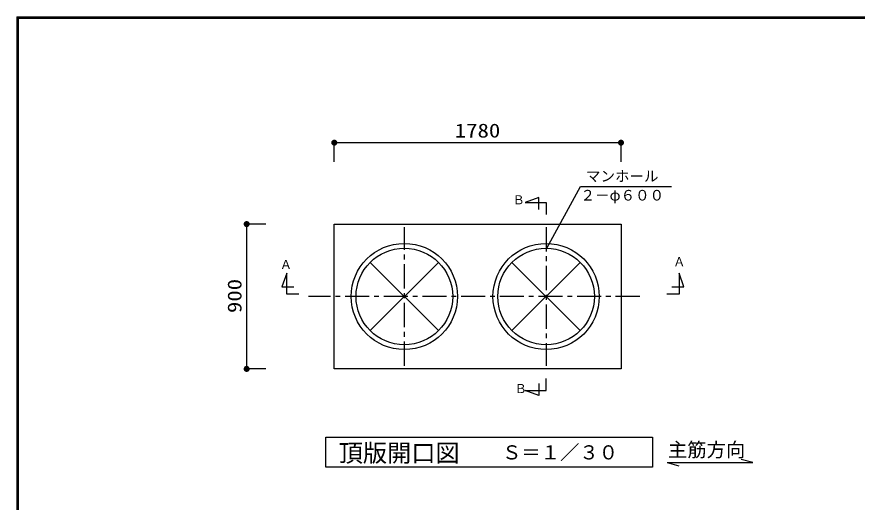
# Model space of a CAD drawing. Units: millimetres, scale not verified. Extents: x -8093 to 8093, y -5792 to 5792.
# Drawn here: x -8093 to -2877, y 2776 to 5792 of the extents above; entities that cross this region are included whole.
import ezdxf
from ezdxf.enums import TextEntityAlignment as Align

# ---------------------------------------------------------------- set-up
doc = ezdxf.new("R2010")
doc.units = ezdxf.units.MM
doc.header["$LTSCALE"] = 30
doc.linetypes.add('CHAIN1', pattern=[8, 5, -1, 1, -1])
for name, color, linetype, lineweight in [('0-0_Axis_waku', 7, 'Continuous', 25), ('0-1_00クル-フ-0躯体', 3, 'Continuous', 25), ('0-2_00クル-フ-1機器', 2, 'Continuous', 25), ('0-4_00クル-フ-6寸法', 132, 'Continuous', 25)]:
    doc.layers.add(name, color=color, linetype=linetype, lineweight=lineweight)
doc.styles.add('ＭＳ ゴシック', font='')
doc.styles.get('ＭＳ ゴシック').set_extended_font_data('MS Gothic')

msp = doc.modelspace()

# ---------------------------------------------------------------- linework, layer by layer
at = {"layer": '0-0_Axis_waku'}
for p, q in [((-8093.4, 5792.4), (8093.4, 5792.4)), ((-8093.4, 5792.4), (-8093.4, -5792.4)), ((-8092.8, 5791.8), (8092.8, 5791.8)), ((-8092.8, 5791.8), (-8092.8, -5791.8)), ((-8092.2, 5791.2), (8092.2, 5791.2)), ((-8092.2, 5791.2), (-8092.2, -5791.2)), ((-8091.6, 5790.6), (8091.6, 5790.6)), ((-8091.6, 5790.6), (-8091.6, -5790.6)), ((-8091, 5790), (8091, 5790)), ((-8091, 5790), (-8091, -5790)), ((-8090.4, 5789.4), (8090.4, 5789.4)), ((-8090.4, 5789.4), (-8090.4, -5789.4)), ((-8089.8, 5788.8), (8089.8, 5788.8)), ((-8089.8, 5788.8), (-8089.8, -5788.8)), ((-8089.2, 5788.2), (8089.2, 5788.2)), ((-8089.2, 5788.2), (-8089.2, -5788.2)), ((-8088.6, 5787.6), (8088.6, 5787.6)), ((-8088.6, 5787.6), (-8088.6, -5787.6)), ((-8088, 5787), (8088, 5787)), ((-8088, 5787), (-8088, -5787)), ((-8087.4, 5786.4), (8087.4, 5786.4)), ((-8087.4, 5786.4), (-8087.4, -5786.4)), ((-8086.8, 5785.8), (8086.8, 5785.8)), ((-8086.8, 5785.8), (-8086.8, -5785.8)), ((-8086.2, 5785.2), (8086.2, 5785.2)), ((-8086.2, 5785.2), (-8086.2, -5785.2)), ((-8085.6, 5784.6), (8085.6, 5784.6)), ((-8085.6, 5784.6), (-8085.6, -5784.6)), ((-8085, 5784), (8085, 5784)), ((-8085, 5784), (-8085, -5784))]:
    msp.add_line(p, q, dxfattribs=at)
at = {"layer": '0-1_00クル-フ-0躯体'}
msp.add_line((-4056.3, 3021.8), (-3983.86, 3002.39), dxfattribs=at)
at = {"layer": '0-1_00クル-フ-0躯体', "color": 2}
msp.add_lwpolyline([(-4802.72, 4354.06), (-4594.79, 4737.15), (-4029.49, 4737.15)], dxfattribs=at)
at = {"layer": '0-1_00クル-フ-0躯体'}
for points in [[(-4852.8, 4594.06), (-4852.8, 4669.06), (-4937.8, 4639.06)], [(-4937.8, 4639.06), (-4807.8, 4639.06), (-4807.8, 4564.06)], [(-6342.72, 4069.06), (-6417.72, 4069.06), (-6417.72, 4199.06), (-6447.72, 4114.06), (-6372.72, 4114.06)], [(-3982.72, 4199.06), (-3982.72, 4069.06), (-4057.72, 4069.06)], [(-4027.72, 4114.06), (-3952.72, 4114.06), (-3982.72, 4199.06)], [(-4852.8, 3514.06), (-4852.8, 3439.06), (-4937.8, 3469.06), (-4807.8, 3469.06), (-4807.8, 3544.06)], [(-4056.3, 3021.8), (-3525.35, 3021.8), (-3597.79, 3041.21)]]:
    msp.add_lwpolyline(points, dxfattribs=at)
msp.add_lwpolyline([(-4146.68, 3179.54), (-4146.68, 2993.24), (-6176.01, 2993.24), (-6176.01, 3179.54)], close=True, dxfattribs=at)
at = {"layer": '0-2_00クル-フ-1機器', "linetype": 'CHAIN1'}
for p, q in [((-5687.72, 3624.06), (-5687.72, 4484.06)), ((-4807.72, 4484.06), (-4807.72, 3624.06)), ((-4225.95, 4054.06), (-6282.13, 4054.06))]:
    msp.add_line(p, q, dxfattribs=at)
at = {"layer": '0-2_00クル-フ-1機器'}
for p, q in [((-5899.85, 4266.19), (-5475.59, 3841.93)), ((-5899.85, 3841.93), (-5475.59, 4266.19)), ((-5019.85, 3841.93), (-4595.58, 4266.19)), ((-5019.85, 4266.19), (-4595.58, 3841.93))]:
    msp.add_line(p, q, dxfattribs=at)
msp.add_lwpolyline([(-4342.72, 4504.06), (-4342.72, 3604.06), (-6122.72, 3604.06), (-6122.72, 4504.06)], close=True, dxfattribs=at)
for centre, radius in [((-5687.72, 4054.06), 330), ((-4807.72, 4054.06), 330), ((-5687.72, 4054.06), 300), ((-4807.72, 4054.06), 300)]:
    msp.add_circle(centre, radius, dxfattribs=at)
at = {"layer": '0-4_00クル-フ-6寸法', "color": 4}
for p, q in [((-6122.72, 4890.12), (-6122.72, 5010.12)), ((-6122.72, 5010.12), (-4342.72, 5010.12)), ((-4342.72, 4890.12), (-4342.72, 5010.12)), ((-6546.62, 4504.06), (-6666.62, 4504.06)), ((-6666.62, 4504.06), (-6666.62, 3604.06)), ((-6546.62, 3604.06), (-6666.62, 3604.06))]:
    msp.add_line(p, q, dxfattribs=at)
at = {"layer": '0-4_00クル-フ-6寸法'}
for points in [[(-6122.72, 5010.12), (-6141.47, 5010.12), (-6141.32, 5012.47)], [(-6122.72, 5010.12), (-6141.32, 5007.77), (-6141.47, 5010.12)], [(-6122.72, 5010.12), (-6141.32, 5012.47), (-6140.88, 5014.78)], [(-6122.72, 5010.12), (-6140.88, 5005.46), (-6141.32, 5007.77)], [(-6122.72, 5010.12), (-6140.88, 5014.78), (-6140.15, 5017.02)], [(-6122.72, 5010.12), (-6140.15, 5003.22), (-6140.88, 5005.46)], [(-6122.72, 5010.12), (-6140.15, 5017.02), (-6139.15, 5019.15)], [(-6122.72, 5010.12), (-6139.15, 5001.09), (-6140.15, 5003.22)], [(-6122.72, 5010.12), (-6139.15, 5019.15), (-6137.89, 5021.14)], [(-6122.72, 5010.12), (-6137.89, 4999.1), (-6139.15, 5001.09)], [(-6122.72, 5010.12), (-6137.89, 5021.14), (-6136.39, 5022.95)], [(-6122.72, 5010.12), (-6136.39, 4997.28), (-6137.89, 4999.1)], [(-6122.72, 5010.12), (-6136.39, 5022.95), (-6134.67, 5024.57)], [(-6122.72, 5010.12), (-6134.67, 4995.67), (-6136.39, 4997.28)], [(-6122.72, 5010.12), (-6134.67, 5024.57), (-6132.77, 5025.95)], [(-6122.72, 5010.12), (-6132.77, 4994.29), (-6134.67, 4995.67)], [(-6122.72, 5010.12), (-6132.77, 5025.95), (-6130.7, 5027.08)], [(-6122.72, 5010.12), (-6130.7, 4993.15), (-6132.77, 4994.29)], [(-6122.72, 5010.12), (-6130.7, 5027.08), (-6128.51, 5027.95)], [(-6122.72, 5010.12), (-6128.51, 4992.29), (-6130.7, 4993.15)], [(-6122.72, 5010.12), (-6128.51, 5027.95), (-6126.23, 5028.54)], [(-6122.72, 5010.12), (-6126.23, 4991.7), (-6128.51, 4992.29)], [(-6122.72, 5010.12), (-6126.23, 5028.54), (-6123.9, 5028.83)], [(-6122.72, 5010.12), (-6123.9, 4991.41), (-6126.23, 4991.7)], [(-6122.72, 5010.12), (-6123.9, 5028.83), (-6121.54, 5028.83)], [(-6122.72, 5010.12), (-6121.54, 4991.41), (-6123.9, 4991.41)], [(-6122.72, 5010.12), (-6121.54, 5028.83), (-6119.21, 5028.54)], [(-6122.72, 5010.12), (-6119.21, 5028.54), (-6116.92, 5027.95)], [(-6122.72, 5010.12), (-6116.92, 5027.95), (-6114.74, 5027.08)], [(-6122.72, 5010.12), (-6114.74, 5027.08), (-6112.67, 5025.95)], [(-6122.72, 5010.12), (-6112.67, 5025.95), (-6110.77, 5024.57)], [(-6122.72, 5010.12), (-6110.77, 5024.57), (-6109.05, 5022.95)], [(-6122.72, 5010.12), (-6109.05, 5022.95), (-6107.55, 5021.14)], [(-6122.72, 5010.12), (-6107.55, 5021.14), (-6106.29, 5019.15)], [(-6122.72, 5010.12), (-6106.29, 5019.15), (-6105.29, 5017.02)], [(-6122.72, 5010.12), (-6105.29, 5017.02), (-6104.56, 5014.78)], [(-6122.72, 5010.12), (-6104.56, 5014.78), (-6104.12, 5012.47)], [(-6122.72, 5010.12), (-6104.12, 5012.47), (-6103.97, 5010.12)], [(-6122.72, 5010.12), (-6119.21, 4991.7), (-6121.54, 4991.41)], [(-6122.72, 5010.12), (-6116.92, 4992.29), (-6119.21, 4991.7)], [(-6122.72, 5010.12), (-6114.74, 4993.15), (-6116.92, 4992.29)], [(-6122.72, 5010.12), (-6112.67, 4994.29), (-6114.74, 4993.15)], [(-6122.72, 5010.12), (-6110.77, 4995.67), (-6112.67, 4994.29)], [(-6122.72, 5010.12), (-6109.05, 4997.28), (-6110.77, 4995.67)], [(-6122.72, 5010.12), (-6107.55, 4999.1), (-6109.05, 4997.28)], [(-6122.72, 5010.12), (-6106.29, 5001.09), (-6107.55, 4999.1)], [(-6122.72, 5010.12), (-6105.29, 5003.22), (-6106.29, 5001.09)], [(-6122.72, 5010.12), (-6104.56, 5005.46), (-6105.29, 5003.22)], [(-6122.72, 5010.12), (-6104.12, 5007.77), (-6104.56, 5005.46)], [(-6122.72, 5010.12), (-6103.97, 5010.12), (-6104.12, 5007.77)], [(-4342.72, 5010.12), (-4361.47, 5010.12), (-4361.32, 5012.47)], [(-4342.72, 5010.12), (-4361.32, 5007.77), (-4361.47, 5010.12)], [(-4342.72, 5010.12), (-4361.32, 5012.47), (-4360.88, 5014.78)], [(-4342.72, 5010.12), (-4360.88, 5005.46), (-4361.32, 5007.77)], [(-4342.72, 5010.12), (-4360.88, 5014.78), (-4360.15, 5017.02)], [(-4342.72, 5010.12), (-4360.15, 5003.22), (-4360.88, 5005.46)], [(-4342.72, 5010.12), (-4360.15, 5017.02), (-4359.15, 5019.15)], [(-4342.72, 5010.12), (-4359.15, 5001.09), (-4360.15, 5003.22)], [(-4342.72, 5010.12), (-4359.15, 5019.15), (-4357.89, 5021.14)], [(-4342.72, 5010.12), (-4357.89, 4999.1), (-4359.15, 5001.09)], [(-4342.72, 5010.12), (-4357.89, 5021.14), (-4356.39, 5022.95)], [(-4342.72, 5010.12), (-4356.39, 4997.28), (-4357.89, 4999.1)], [(-4342.72, 5010.12), (-4356.39, 5022.95), (-4354.67, 5024.57)], [(-4342.72, 5010.12), (-4354.67, 4995.67), (-4356.39, 4997.28)], [(-4342.72, 5010.12), (-4354.67, 5024.57), (-4352.77, 5025.95)], [(-4342.72, 5010.12), (-4352.77, 4994.29), (-4354.67, 4995.67)], [(-4342.72, 5010.12), (-4352.77, 5025.95), (-4350.7, 5027.08)], [(-4342.72, 5010.12), (-4350.7, 4993.15), (-4352.77, 4994.29)], [(-4342.72, 5010.12), (-4350.7, 5027.08), (-4348.51, 5027.95)], [(-4342.72, 5010.12), (-4348.51, 4992.29), (-4350.7, 4993.15)], [(-4342.72, 5010.12), (-4348.51, 5027.95), (-4346.23, 5028.54)], [(-4342.72, 5010.12), (-4346.23, 4991.7), (-4348.51, 4992.29)], [(-4342.72, 5010.12), (-4346.23, 5028.54), (-4343.9, 5028.83)], [(-4342.72, 5010.12), (-4343.9, 4991.41), (-4346.23, 4991.7)], [(-4342.72, 5010.12), (-4343.9, 5028.83), (-4341.54, 5028.83)], [(-4342.72, 5010.12), (-4341.54, 4991.41), (-4343.9, 4991.41)], [(-4342.72, 5010.12), (-4341.54, 5028.83), (-4339.21, 5028.54)], [(-4342.72, 5010.12), (-4339.21, 5028.54), (-4336.92, 5027.95)], [(-4342.72, 5010.12), (-4336.92, 5027.95), (-4334.74, 5027.08)], [(-4342.72, 5010.12), (-4334.74, 5027.08), (-4332.67, 5025.95)], [(-4342.72, 5010.12), (-4332.67, 5025.95), (-4330.77, 5024.57)], [(-4342.72, 5010.12), (-4330.77, 5024.57), (-4329.05, 5022.95)], [(-4342.72, 5010.12), (-4329.05, 5022.95), (-4327.55, 5021.14)], [(-4342.72, 5010.12), (-4327.55, 5021.14), (-4326.29, 5019.15)], [(-4342.72, 5010.12), (-4326.29, 5019.15), (-4325.29, 5017.02)], [(-4342.72, 5010.12), (-4325.29, 5017.02), (-4324.56, 5014.78)], [(-4342.72, 5010.12), (-4324.56, 5014.78), (-4324.12, 5012.47)], [(-4342.72, 5010.12), (-4324.12, 5012.47), (-4323.97, 5010.12)], [(-4342.72, 5010.12), (-4339.21, 4991.7), (-4341.54, 4991.41)], [(-4342.72, 5010.12), (-4336.92, 4992.29), (-4339.21, 4991.7)], [(-4342.72, 5010.12), (-4334.74, 4993.15), (-4336.92, 4992.29)], [(-4342.72, 5010.12), (-4332.67, 4994.29), (-4334.74, 4993.15)], [(-4342.72, 5010.12), (-4330.77, 4995.67), (-4332.67, 4994.29)], [(-4342.72, 5010.12), (-4329.05, 4997.28), (-4330.77, 4995.67)], [(-4342.72, 5010.12), (-4327.55, 4999.1), (-4329.05, 4997.28)], [(-4342.72, 5010.12), (-4326.29, 5001.09), (-4327.55, 4999.1)], [(-4342.72, 5010.12), (-4325.29, 5003.22), (-4326.29, 5001.09)], [(-4342.72, 5010.12), (-4324.56, 5005.46), (-4325.29, 5003.22)], [(-4342.72, 5010.12), (-4324.12, 5007.77), (-4324.56, 5005.46)], [(-4342.72, 5010.12), (-4323.97, 5010.12), (-4324.12, 5007.77)], [(-6666.62, 4504.06), (-6685.34, 4505.24), (-6685.04, 4507.57)], [(-6666.62, 4504.06), (-6685.34, 4502.88), (-6685.34, 4505.24)], [(-6666.62, 4504.06), (-6685.04, 4500.54), (-6685.34, 4502.88)], [(-6666.62, 4504.06), (-6685.04, 4507.57), (-6684.46, 4509.85)], [(-6666.62, 4504.06), (-6684.46, 4498.26), (-6685.04, 4500.54)], [(-6666.62, 4504.06), (-6684.46, 4509.85), (-6683.59, 4512.04)], [(-6666.62, 4504.06), (-6683.59, 4496.07), (-6684.46, 4498.26)], [(-6666.62, 4504.06), (-6683.59, 4512.04), (-6682.45, 4514.1)], [(-6666.62, 4504.06), (-6682.45, 4494.01), (-6683.59, 4496.07)], [(-6666.62, 4504.06), (-6682.45, 4514.1), (-6681.07, 4516.01)], [(-6666.62, 4504.06), (-6681.07, 4492.11), (-6682.45, 4494.01)], [(-6666.62, 4504.06), (-6681.07, 4516.01), (-6679.46, 4517.73)], [(-6666.62, 4504.06), (-6679.46, 4490.39), (-6681.07, 4492.11)], [(-6666.62, 4504.06), (-6679.46, 4517.73), (-6677.64, 4519.23)], [(-6666.62, 4504.06), (-6677.64, 4488.89), (-6679.46, 4490.39)], [(-6666.62, 4504.06), (-6677.64, 4519.23), (-6675.66, 4520.49)], [(-6666.62, 4504.06), (-6675.66, 4487.63), (-6677.64, 4488.89)], [(-6666.62, 4504.06), (-6675.66, 4520.49), (-6673.53, 4521.49)], [(-6666.62, 4504.06), (-6673.53, 4486.62), (-6675.66, 4487.63)], [(-6666.62, 4504.06), (-6673.53, 4521.49), (-6671.29, 4522.22)], [(-6666.62, 4504.06), (-6671.29, 4485.9), (-6673.53, 4486.62)], [(-6666.62, 4504.06), (-6671.29, 4522.22), (-6668.97, 4522.66)], [(-6666.62, 4504.06), (-6668.97, 4485.46), (-6671.29, 4485.9)], [(-6666.62, 4504.06), (-6668.97, 4522.66), (-6666.62, 4522.81)], [(-6666.62, 4504.06), (-6666.62, 4485.31), (-6668.97, 4485.46)], [(-6666.62, 4504.06), (-6666.62, 4522.81), (-6664.27, 4522.66)], [(-6666.62, 4504.06), (-6664.27, 4522.66), (-6661.96, 4522.22)], [(-6666.62, 4504.06), (-6661.96, 4522.22), (-6659.72, 4521.49)], [(-6666.62, 4504.06), (-6659.72, 4521.49), (-6657.59, 4520.49)], [(-6666.62, 4504.06), (-6657.59, 4520.49), (-6655.6, 4519.23)], [(-6666.62, 4504.06), (-6655.6, 4519.23), (-6653.79, 4517.73)], [(-6666.62, 4504.06), (-6653.79, 4517.73), (-6652.18, 4516.01)], [(-6666.62, 4504.06), (-6652.18, 4516.01), (-6650.79, 4514.1)], [(-6666.62, 4504.06), (-6650.79, 4514.1), (-6649.66, 4512.04)], [(-6666.62, 4504.06), (-6649.66, 4512.04), (-6648.79, 4509.85)], [(-6666.62, 4504.06), (-6648.79, 4509.85), (-6648.21, 4507.57)], [(-6666.62, 4504.06), (-6648.21, 4507.57), (-6647.91, 4505.24)], [(-6666.62, 4504.06), (-6647.91, 4505.24), (-6647.91, 4502.88)], [(-6666.62, 4504.06), (-6664.27, 4485.46), (-6666.62, 4485.31)], [(-6666.62, 4504.06), (-6661.96, 4485.9), (-6664.27, 4485.46)], [(-6666.62, 4504.06), (-6659.72, 4486.62), (-6661.96, 4485.9)], [(-6666.62, 4504.06), (-6657.59, 4487.63), (-6659.72, 4486.62)], [(-6666.62, 4504.06), (-6655.6, 4488.89), (-6657.59, 4487.63)], [(-6666.62, 4504.06), (-6653.79, 4490.39), (-6655.6, 4488.89)], [(-6666.62, 4504.06), (-6652.18, 4492.11), (-6653.79, 4490.39)], [(-6666.62, 4504.06), (-6650.79, 4494.01), (-6652.18, 4492.11)], [(-6666.62, 4504.06), (-6649.66, 4496.07), (-6650.79, 4494.01)], [(-6666.62, 4504.06), (-6648.79, 4498.26), (-6649.66, 4496.07)], [(-6666.62, 4504.06), (-6648.21, 4500.54), (-6648.79, 4498.26)], [(-6666.62, 4504.06), (-6647.91, 4502.88), (-6648.21, 4500.54)], [(-6666.62, 3604.06), (-6685.34, 3605.24), (-6685.04, 3607.57)], [(-6666.62, 3604.06), (-6685.34, 3602.88), (-6685.34, 3605.24)], [(-6666.62, 3604.06), (-6685.04, 3600.54), (-6685.34, 3602.88)], [(-6666.62, 3604.06), (-6685.04, 3607.57), (-6684.46, 3609.85)], [(-6666.62, 3604.06), (-6684.46, 3598.26), (-6685.04, 3600.54)], [(-6666.62, 3604.06), (-6684.46, 3609.85), (-6683.59, 3612.04)], [(-6666.62, 3604.06), (-6683.59, 3596.07), (-6684.46, 3598.26)], [(-6666.62, 3604.06), (-6683.59, 3612.04), (-6682.45, 3614.1)], [(-6666.62, 3604.06), (-6682.45, 3594.01), (-6683.59, 3596.07)], [(-6666.62, 3604.06), (-6682.45, 3614.1), (-6681.07, 3616.01)], [(-6666.62, 3604.06), (-6681.07, 3592.11), (-6682.45, 3594.01)], [(-6666.62, 3604.06), (-6681.07, 3616.01), (-6679.46, 3617.73)], [(-6666.62, 3604.06), (-6679.46, 3590.39), (-6681.07, 3592.11)], [(-6666.62, 3604.06), (-6679.46, 3617.73), (-6677.64, 3619.23)], [(-6666.62, 3604.06), (-6677.64, 3588.89), (-6679.46, 3590.39)], [(-6666.62, 3604.06), (-6677.64, 3619.23), (-6675.66, 3620.49)], [(-6666.62, 3604.06), (-6675.66, 3587.63), (-6677.64, 3588.89)], [(-6666.62, 3604.06), (-6675.66, 3620.49), (-6673.53, 3621.49)], [(-6666.62, 3604.06), (-6673.53, 3586.62), (-6675.66, 3587.63)], [(-6666.62, 3604.06), (-6673.53, 3621.49), (-6671.29, 3622.22)], [(-6666.62, 3604.06), (-6671.29, 3585.9), (-6673.53, 3586.62)], [(-6666.62, 3604.06), (-6671.29, 3622.22), (-6668.97, 3622.66)], [(-6666.62, 3604.06), (-6668.97, 3585.46), (-6671.29, 3585.9)], [(-6666.62, 3604.06), (-6668.97, 3622.66), (-6666.62, 3622.81)], [(-6666.62, 3604.06), (-6666.62, 3585.31), (-6668.97, 3585.46)], [(-6666.62, 3604.06), (-6666.62, 3622.81), (-6664.27, 3622.66)], [(-6666.62, 3604.06), (-6664.27, 3622.66), (-6661.96, 3622.22)], [(-6666.62, 3604.06), (-6661.96, 3622.22), (-6659.72, 3621.49)], [(-6666.62, 3604.06), (-6659.72, 3621.49), (-6657.59, 3620.49)], [(-6666.62, 3604.06), (-6657.59, 3620.49), (-6655.6, 3619.23)], [(-6666.62, 3604.06), (-6655.6, 3619.23), (-6653.79, 3617.73)], [(-6666.62, 3604.06), (-6653.79, 3617.73), (-6652.18, 3616.01)], [(-6666.62, 3604.06), (-6652.18, 3616.01), (-6650.79, 3614.1)], [(-6666.62, 3604.06), (-6650.79, 3614.1), (-6649.66, 3612.04)], [(-6666.62, 3604.06), (-6649.66, 3612.04), (-6648.79, 3609.85)], [(-6666.62, 3604.06), (-6648.79, 3609.85), (-6648.21, 3607.57)], [(-6666.62, 3604.06), (-6648.21, 3607.57), (-6647.91, 3605.24)], [(-6666.62, 3604.06), (-6647.91, 3605.24), (-6647.91, 3602.88)], [(-6666.62, 3604.06), (-6664.27, 3585.46), (-6666.62, 3585.31)], [(-6666.62, 3604.06), (-6661.96, 3585.9), (-6664.27, 3585.46)], [(-6666.62, 3604.06), (-6659.72, 3586.62), (-6661.96, 3585.9)], [(-6666.62, 3604.06), (-6657.59, 3587.63), (-6659.72, 3586.62)], [(-6666.62, 3604.06), (-6655.6, 3588.89), (-6657.59, 3587.63)], [(-6666.62, 3604.06), (-6653.79, 3590.39), (-6655.6, 3588.89)], [(-6666.62, 3604.06), (-6652.18, 3592.11), (-6653.79, 3590.39)], [(-6666.62, 3604.06), (-6650.79, 3594.01), (-6652.18, 3592.11)], [(-6666.62, 3604.06), (-6649.66, 3596.07), (-6650.79, 3594.01)], [(-6666.62, 3604.06), (-6648.79, 3598.26), (-6649.66, 3596.07)], [(-6666.62, 3604.06), (-6648.21, 3600.54), (-6648.79, 3598.26)], [(-6666.62, 3604.06), (-6647.91, 3602.88), (-6648.21, 3600.54)]]:
    msp.add_solid(points, dxfattribs=at)

# ---------------------------------------------------------------- texts
at = {"layer": '0-1_00クル-フ-0躯体', "color": 4, "style": 'ＭＳ ゴシック'}
for s, height, p in [('マンホール', 65.98, (-4560.14, 4749.1)), ('２－φ６００', 65.98, (-4593.68, 4630.7)), ('Ｂ', 54.99, (-5015.36, 4610.27)), ('Ａ', 54.99, (-6460.12, 4207.98)), ('Ａ', 54.99, (-4018.67, 4225.54)), ('Ｂ', 54.99, (-5002.59, 3437.18)), ('頂版開口図', 110, (-6094.76, 2993.27)), ('Ｓ＝１／３０', 87.98, (-5081.21, 3014.94)), ('主筋方向', 87.98, (-4051.52, 3031.47))]:
    msp.add_text(s, height=height, dxfattribs=at).set_placement(p, align=Align.BOTTOM_LEFT)
at = {"layer": '0-4_00クル-フ-6寸法', "color": 3, "style": 'ＭＳ ゴシック', "width": 1.2}
msp.add_text('1780', height=86.66, dxfattribs=at).set_placement((-5375, 5015.97), align=Align.BOTTOM_LEFT)
msp.add_text('900', height=86.66, rotation=90, dxfattribs=at).set_placement((-6672.47, 3951.2), align=Align.BOTTOM_LEFT)

doc.saveas('drawing.dxf')
